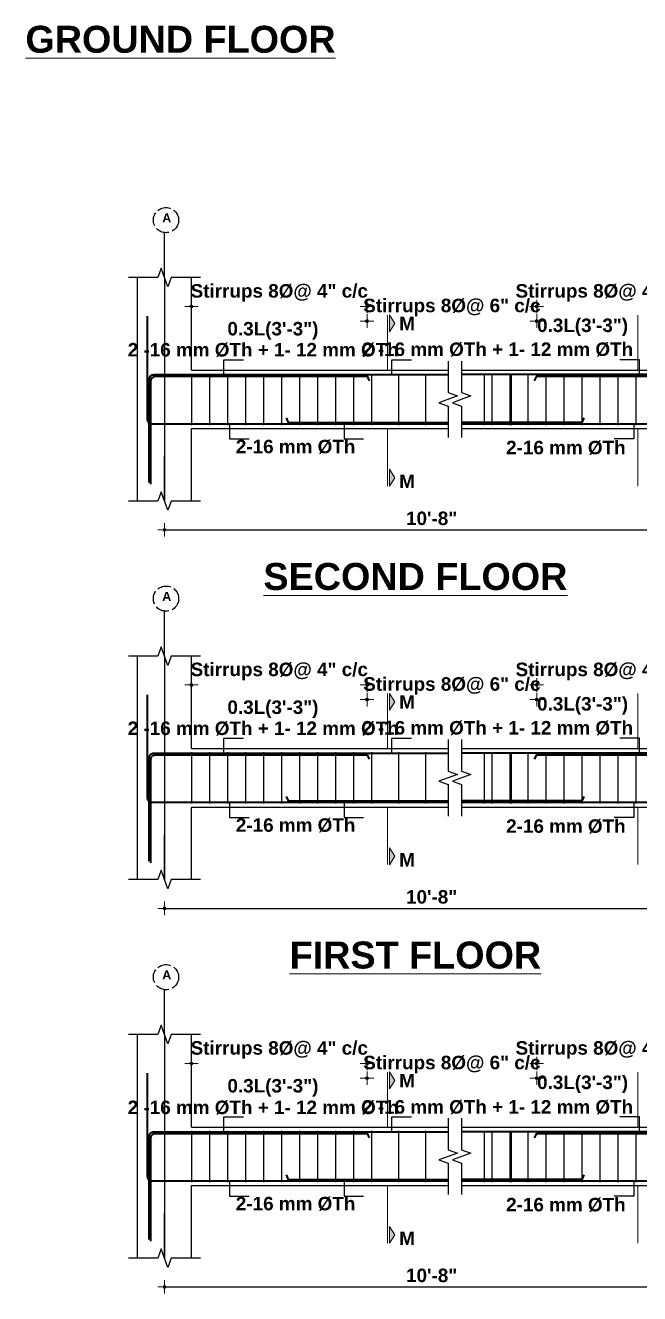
# Model space of a CAD drawing. Header units: inches. Extents: x 85856 to 287200, y -126184 to 75211.
# Drawn here: x 181941 to 182213, y -24131 to -23567 of the extents above; entities that cross this region are included whole.
import ezdxf
from ezdxf.enums import TextEntityAlignment as Align

# ---------------------------------------------------------------- set-up
doc = ezdxf.new("R2010")
doc.units = ezdxf.units.IN
doc.header["$LTSCALE"] = 0.5
doc.header["$MEASUREMENT"] = 0
doc.header["$PDMODE"] = 66
doc.linetypes.add('ACAD_ISO02W100', pattern=[15, 12, -3])
for name, color, linetype, lineweight in [('BAR', 5, 'Continuous', 40), ('dimension', 100, 'Continuous', 13), ('HATCH1', 4, 'ACAD_ISO02W100', 13), ('TEXT', 220, 'Continuous', 9)]:
    doc.layers.add(name, color=color, linetype=linetype, lineweight=lineweight)
doc.layers.add('STIRRUP', color=10, linetype='Continuous')
doc.styles.add('1.8 str', font='times.ttf', dxfattribs={"width": 0.8, "height": 6})
doc.styles.add('STYLE1', font='arialbd.ttf')
doc.dimstyles.new('1.4', dxfattribs={"dimscale": 0, "dimtxt": 6, "dimasz": 0.5, "dimexe": 2, "dimexo": 9, "dimgap": 2, "dimtad": 1, "dimdec": 0, "dimlfac": 0.5, "dimzin": 3, "dimdsep": 46, "dimlunit": 4, "dimtxsty": '1.8 str', "dimblk": 'DIM', "dimcen": 3, "dimdle": 3, "dimse1": 1, "dimse2": 1, "dimclrd": 256, "dimclre": 256, "dimclrt": 7, "dimadec": 1, "dimazin": 2, "dimtfac": 1, "dimtdec": 0, "dimtix": 1, "dimtofl": 0, "dimtmove": 2, "dimatfit": 3, "dimldrblk": 'arrow', "dimfxl": 2, "dimfrac": 2, "dimtolj": 2, "dimtzin": 0, "dimarcsym": 0})

# ---------------------------------------------------------------- blocks, each defined once
blk = doc.blocks.new('DIM')
at = {"layer": 'dimension'}
h = blk.add_hatch(color=256, dxfattribs=at)
h.paths.add_polyline_path([(0, 1.3), (0, 0), (1.3, 0, 0.414214)])
h.paths.add_polyline_path([(1.3, 0), (0, 0), (0, -1.3, 0.414214)])
h.paths.add_polyline_path([(0, 0), (-1.3, 0, 0.414214), (0, -1.3)])
h.paths.add_polyline_path([(0, 1.3, 0.414214), (-1.3, 0), (0, 0)])
for p, q in [((-6, 0), (6, 0)), ((0, 6), (0, -6))]:
    blk.add_line(p, q, dxfattribs=at)
blk.add_circle((0, 0), 1.28, dxfattribs=at)
blk = doc.blocks.new('*D1018')
at = {"layer": 'Defpoints', "color": 0, "ltscale": 10, "transparency": 16777216}
for p in [(182092.34, -24028.37), (182014.34, -24040.35), (182092.34, -24044.91)]:
    blk.add_point(p, dxfattribs=at)
at = {"layer": 'dimension', "lineweight": -2, "ltscale": 10, "transparency": 16777216}
for p, q in [((182013.84, -24028.37), (182013.34, -24028.37)), ((182092.84, -24028.37), (182093.34, -24028.37))]:
    blk.add_line(p, q, dxfattribs=at)
at = {"layer": 'dimension', "lineweight": -2, "ltscale": 10, "transparency": 16777216, "xscale": 0.5, "yscale": 0.5, "zscale": 0.5}
blk.add_blockref('DIM', (182014.34, -24028.37), dxfattribs=at)
at = {"layer": 'dimension', "lineweight": -2, "ltscale": 10, "transparency": 16777216, "xscale": 0.5, "yscale": 0.5, "zscale": 0.5, "rotation": 180}
blk.add_blockref('DIM', (182092.34, -24028.37), dxfattribs=at)
at = {"layer": 'dimension', "color": 7, "ltscale": 10, "transparency": 16777216, "insert": (182053.34, -24022.34), "char_height": 6, "attachment_point": 5, "style": 'STYLE1'}
blk.add_mtext('\\A2;Stirrups 8%%C@ 4" c/c', dxfattribs=at)
blk = doc.blocks.new('arrow')
at = {"layer": 'dimension'}
blk.add_lwpolyline([(1.2, 0, 0, 2.1, 0), (-2.3, 0, 0, 0, 0), (1.2, 0, 0, 0, 0)], format="xyseb", dxfattribs=at)
blk = doc.blocks.new('*D1019')
at = {"layer": 'Defpoints', "color": 0, "ltscale": 10, "transparency": 16777216}
for p in [(182167.69, -24034.86), (182092.34, -24051.4), (182167.69, -24065.91)]:
    blk.add_point(p, dxfattribs=at)
at = {"layer": 'dimension', "lineweight": -2, "ltscale": 10, "transparency": 16777216}
for p, q in [((182091.84, -24034.86), (182091.34, -24034.86)), ((182168.19, -24034.86), (182168.69, -24034.86))]:
    blk.add_line(p, q, dxfattribs=at)
at = {"layer": 'dimension', "lineweight": -2, "ltscale": 10, "transparency": 16777216, "xscale": 0.5, "yscale": 0.5, "zscale": 0.5}
blk.add_blockref('DIM', (182092.34, -24034.86), dxfattribs=at)
at = {"layer": 'dimension', "lineweight": -2, "ltscale": 10, "transparency": 16777216, "xscale": 0.5, "yscale": 0.5, "zscale": 0.5, "rotation": 180}
blk.add_blockref('DIM', (182167.69, -24034.86), dxfattribs=at)
at = {"layer": 'dimension', "color": 7, "ltscale": 10, "transparency": 16777216, "insert": (182130.02, -24028.83), "char_height": 6, "attachment_point": 5, "style": 'STYLE1'}
blk.add_mtext('\\A2;Stirrups 8%%C@ 6" c/c', dxfattribs=at)
blk = doc.blocks.new('*D1020')
at = {"layer": 'Defpoints', "color": 0, "ltscale": 10, "transparency": 16777216}
for p in [(182227.69, -24028.37), (182227.69, -24041.91), (182167.69, -24059.42)]:
    blk.add_point(p, dxfattribs=at)
at = {"layer": 'dimension', "lineweight": -2, "ltscale": 10, "transparency": 16777216}
for p, q in [((182167.19, -24028.37), (182166.69, -24028.37)), ((182228.19, -24028.37), (182228.69, -24028.37))]:
    blk.add_line(p, q, dxfattribs=at)
at = {"layer": 'dimension', "lineweight": -2, "ltscale": 10, "transparency": 16777216, "xscale": 0.5, "yscale": 0.5, "zscale": 0.5}
blk.add_blockref('DIM', (182167.69, -24028.37), dxfattribs=at)
at = {"layer": 'dimension', "lineweight": -2, "ltscale": 10, "transparency": 16777216, "xscale": 0.5, "yscale": 0.5, "zscale": 0.5, "rotation": 180}
blk.add_blockref('DIM', (182227.69, -24028.37), dxfattribs=at)
at = {"layer": 'dimension', "color": 7, "ltscale": 10, "transparency": 16777216, "insert": (182197.69, -24022.34), "char_height": 6, "attachment_point": 5, "style": 'STYLE1'}
blk.add_mtext('\\A2;Stirrups 8%%C@ 4" c/c', dxfattribs=at)
blk = doc.blocks.new('*D1024')
at = {"layer": 'Defpoints', "color": 0, "ltscale": 10, "transparency": 16777216}
for p in [(182002.34, -24114.87), (182239.69, -24114.87), (182239.69, -24127.68)]:
    blk.add_point(p, dxfattribs=at)
at = {"layer": 'dimension', "lineweight": -2, "ltscale": 10, "transparency": 16777216}
blk.add_line((182002.84, -24127.68), (182239.19, -24127.68), dxfattribs=at)
at = {"layer": 'dimension', "lineweight": -2, "ltscale": 10, "transparency": 16777216, "xscale": 0.5, "yscale": 0.5, "zscale": 0.5, "rotation": 180}
blk.add_blockref('DIM', (182002.34, -24127.68), dxfattribs=at)
at = {"layer": 'dimension', "lineweight": -2, "ltscale": 10, "transparency": 16777216, "xscale": 0.5, "yscale": 0.5, "zscale": 0.5}
blk.add_blockref('DIM', (182239.69, -24127.68), dxfattribs=at)
at = {"layer": 'dimension', "color": 7, "ltscale": 10, "transparency": 16777216, "insert": (182121.02, -24122.61), "char_height": 6, "attachment_point": 5, "style": 'STYLE1'}
blk.add_mtext('\\A2;10\'-8"', dxfattribs=at)
blk = doc.blocks.new('*D1026')
at = {"layer": 'Defpoints', "color": 0, "ltscale": 10, "transparency": 16777216}
for p in [(182092.34, -23860.08), (182014.34, -23872.05), (182092.34, -23876.62)]:
    blk.add_point(p, dxfattribs=at)
at = {"layer": 'dimension', "lineweight": -2, "ltscale": 10, "transparency": 16777216}
for p, q in [((182013.84, -23860.08), (182013.34, -23860.08)), ((182092.84, -23860.08), (182093.34, -23860.08))]:
    blk.add_line(p, q, dxfattribs=at)
at = {"layer": 'dimension', "lineweight": -2, "ltscale": 10, "transparency": 16777216, "xscale": 0.5, "yscale": 0.5, "zscale": 0.5}
blk.add_blockref('DIM', (182014.34, -23860.08), dxfattribs=at)
at = {"layer": 'dimension', "lineweight": -2, "ltscale": 10, "transparency": 16777216, "xscale": 0.5, "yscale": 0.5, "zscale": 0.5, "rotation": 180}
blk.add_blockref('DIM', (182092.34, -23860.08), dxfattribs=at)
at = {"layer": 'dimension', "color": 7, "ltscale": 10, "transparency": 16777216, "insert": (182053.34, -23854.05), "char_height": 6, "attachment_point": 5, "style": 'STYLE1'}
blk.add_mtext('\\A2;Stirrups 8%%C@ 4" c/c', dxfattribs=at)
blk = doc.blocks.new('*D1027')
at = {"layer": 'Defpoints', "color": 0, "ltscale": 10, "transparency": 16777216}
for p in [(182167.69, -23866.57), (182092.34, -23883.11), (182167.69, -23897.62)]:
    blk.add_point(p, dxfattribs=at)
at = {"layer": 'dimension', "lineweight": -2, "ltscale": 10, "transparency": 16777216}
for p, q in [((182091.84, -23866.57), (182091.34, -23866.57)), ((182168.19, -23866.57), (182168.69, -23866.57))]:
    blk.add_line(p, q, dxfattribs=at)
at = {"layer": 'dimension', "lineweight": -2, "ltscale": 10, "transparency": 16777216, "xscale": 0.5, "yscale": 0.5, "zscale": 0.5}
blk.add_blockref('DIM', (182092.34, -23866.57), dxfattribs=at)
at = {"layer": 'dimension', "lineweight": -2, "ltscale": 10, "transparency": 16777216, "xscale": 0.5, "yscale": 0.5, "zscale": 0.5, "rotation": 180}
blk.add_blockref('DIM', (182167.69, -23866.57), dxfattribs=at)
at = {"layer": 'dimension', "color": 7, "ltscale": 10, "transparency": 16777216, "insert": (182130.02, -23860.54), "char_height": 6, "attachment_point": 5, "style": 'STYLE1'}
blk.add_mtext('\\A2;Stirrups 8%%C@ 6" c/c', dxfattribs=at)
blk = doc.blocks.new('*D1028')
at = {"layer": 'Defpoints', "color": 0, "ltscale": 10, "transparency": 16777216}
for p in [(182227.69, -23860.08), (182227.69, -23873.62), (182167.69, -23891.13)]:
    blk.add_point(p, dxfattribs=at)
at = {"layer": 'dimension', "lineweight": -2, "ltscale": 10, "transparency": 16777216}
for p, q in [((182167.19, -23860.08), (182166.69, -23860.08)), ((182228.19, -23860.08), (182228.69, -23860.08))]:
    blk.add_line(p, q, dxfattribs=at)
at = {"layer": 'dimension', "lineweight": -2, "ltscale": 10, "transparency": 16777216, "xscale": 0.5, "yscale": 0.5, "zscale": 0.5}
blk.add_blockref('DIM', (182167.69, -23860.08), dxfattribs=at)
at = {"layer": 'dimension', "lineweight": -2, "ltscale": 10, "transparency": 16777216, "xscale": 0.5, "yscale": 0.5, "zscale": 0.5, "rotation": 180}
blk.add_blockref('DIM', (182227.69, -23860.08), dxfattribs=at)
at = {"layer": 'dimension', "color": 7, "ltscale": 10, "transparency": 16777216, "insert": (182197.69, -23854.05), "char_height": 6, "attachment_point": 5, "style": 'STYLE1'}
blk.add_mtext('\\A2;Stirrups 8%%C@ 4" c/c', dxfattribs=at)
blk = doc.blocks.new('*D1032')
at = {"layer": 'Defpoints', "color": 0, "ltscale": 10, "transparency": 16777216}
for p in [(182092.34, -23691.78), (182014.34, -23703.76), (182092.34, -23708.33)]:
    blk.add_point(p, dxfattribs=at)
at = {"layer": 'dimension', "lineweight": -2, "ltscale": 10, "transparency": 16777216}
for p, q in [((182013.84, -23691.78), (182013.34, -23691.78)), ((182092.84, -23691.78), (182093.34, -23691.78))]:
    blk.add_line(p, q, dxfattribs=at)
at = {"layer": 'dimension', "lineweight": -2, "ltscale": 10, "transparency": 16777216, "xscale": 0.5, "yscale": 0.5, "zscale": 0.5}
blk.add_blockref('DIM', (182014.34, -23691.78), dxfattribs=at)
at = {"layer": 'dimension', "lineweight": -2, "ltscale": 10, "transparency": 16777216, "xscale": 0.5, "yscale": 0.5, "zscale": 0.5, "rotation": 180}
blk.add_blockref('DIM', (182092.34, -23691.78), dxfattribs=at)
at = {"layer": 'dimension', "color": 7, "ltscale": 10, "transparency": 16777216, "insert": (182053.34, -23685.76), "char_height": 6, "attachment_point": 5, "style": 'STYLE1'}
blk.add_mtext('\\A2;Stirrups 8%%C@ 4" c/c', dxfattribs=at)
blk = doc.blocks.new('*D1033')
at = {"layer": 'Defpoints', "color": 0, "ltscale": 10, "transparency": 16777216}
for p in [(182167.69, -23698.27), (182092.34, -23714.82), (182167.69, -23729.33)]:
    blk.add_point(p, dxfattribs=at)
at = {"layer": 'dimension', "lineweight": -2, "ltscale": 10, "transparency": 16777216}
for p, q in [((182091.84, -23698.27), (182091.34, -23698.27)), ((182168.19, -23698.27), (182168.69, -23698.27))]:
    blk.add_line(p, q, dxfattribs=at)
at = {"layer": 'dimension', "lineweight": -2, "ltscale": 10, "transparency": 16777216, "xscale": 0.5, "yscale": 0.5, "zscale": 0.5}
blk.add_blockref('DIM', (182092.34, -23698.27), dxfattribs=at)
at = {"layer": 'dimension', "lineweight": -2, "ltscale": 10, "transparency": 16777216, "xscale": 0.5, "yscale": 0.5, "zscale": 0.5, "rotation": 180}
blk.add_blockref('DIM', (182167.69, -23698.27), dxfattribs=at)
at = {"layer": 'dimension', "color": 7, "ltscale": 10, "transparency": 16777216, "insert": (182130.02, -23692.25), "char_height": 6, "attachment_point": 5, "style": 'STYLE1'}
blk.add_mtext('\\A2;Stirrups 8%%C@ 6" c/c', dxfattribs=at)
blk = doc.blocks.new('*D1034')
at = {"layer": 'Defpoints', "color": 0, "ltscale": 10, "transparency": 16777216}
for p in [(182227.69, -23691.78), (182227.69, -23705.33), (182167.69, -23722.84)]:
    blk.add_point(p, dxfattribs=at)
at = {"layer": 'dimension', "lineweight": -2, "ltscale": 10, "transparency": 16777216}
for p, q in [((182167.19, -23691.78), (182166.69, -23691.78)), ((182228.19, -23691.78), (182228.69, -23691.78))]:
    blk.add_line(p, q, dxfattribs=at)
at = {"layer": 'dimension', "lineweight": -2, "ltscale": 10, "transparency": 16777216, "xscale": 0.5, "yscale": 0.5, "zscale": 0.5}
blk.add_blockref('DIM', (182167.69, -23691.78), dxfattribs=at)
at = {"layer": 'dimension', "lineweight": -2, "ltscale": 10, "transparency": 16777216, "xscale": 0.5, "yscale": 0.5, "zscale": 0.5, "rotation": 180}
blk.add_blockref('DIM', (182227.69, -23691.78), dxfattribs=at)
at = {"layer": 'dimension', "color": 7, "ltscale": 10, "transparency": 16777216, "insert": (182197.69, -23685.76), "char_height": 6, "attachment_point": 5, "style": 'STYLE1'}
blk.add_mtext('\\A2;Stirrups 8%%C@ 4" c/c', dxfattribs=at)
blk = doc.blocks.new('*D1038')
at = {"layer": 'Defpoints', "color": 0, "ltscale": 10, "transparency": 16777216}
for p in [(182002.34, -23946.57), (182239.69, -23946.57), (182239.69, -23959.38)]:
    blk.add_point(p, dxfattribs=at)
at = {"layer": 'dimension', "lineweight": -2, "ltscale": 10, "transparency": 16777216}
blk.add_line((182002.84, -23959.38), (182239.19, -23959.38), dxfattribs=at)
at = {"layer": 'dimension', "lineweight": -2, "ltscale": 10, "transparency": 16777216, "xscale": 0.5, "yscale": 0.5, "zscale": 0.5, "rotation": 180}
blk.add_blockref('DIM', (182002.34, -23959.38), dxfattribs=at)
at = {"layer": 'dimension', "lineweight": -2, "ltscale": 10, "transparency": 16777216, "xscale": 0.5, "yscale": 0.5, "zscale": 0.5}
blk.add_blockref('DIM', (182239.69, -23959.38), dxfattribs=at)
at = {"layer": 'dimension', "color": 7, "ltscale": 10, "transparency": 16777216, "insert": (182121.02, -23954.32), "char_height": 6, "attachment_point": 5, "style": 'STYLE1'}
blk.add_mtext('\\A2;10\'-8"', dxfattribs=at)
blk = doc.blocks.new('*D1040')
at = {"layer": 'Defpoints', "color": 0, "ltscale": 10, "transparency": 16777216}
for p in [(182002.34, -23778.28), (182239.69, -23778.28), (182239.69, -23791.09)]:
    blk.add_point(p, dxfattribs=at)
at = {"layer": 'dimension', "lineweight": -2, "ltscale": 10, "transparency": 16777216}
blk.add_line((182002.84, -23791.09), (182239.19, -23791.09), dxfattribs=at)
at = {"layer": 'dimension', "lineweight": -2, "ltscale": 10, "transparency": 16777216, "xscale": 0.5, "yscale": 0.5, "zscale": 0.5, "rotation": 180}
blk.add_blockref('DIM', (182002.34, -23791.09), dxfattribs=at)
at = {"layer": 'dimension', "lineweight": -2, "ltscale": 10, "transparency": 16777216, "xscale": 0.5, "yscale": 0.5, "zscale": 0.5}
blk.add_blockref('DIM', (182239.69, -23791.09), dxfattribs=at)
at = {"layer": 'dimension', "color": 7, "ltscale": 10, "transparency": 16777216, "insert": (182121.02, -23786.03), "char_height": 6, "attachment_point": 5, "style": 'STYLE1'}
blk.add_mtext('\\A2;10\'-8"', dxfattribs=at)

msp = doc.modelspace()

# ---------------------------------------------------------------- hatches: boundary and pattern name
at = {"layer": 'TEXT', "ltscale": 10}
for points in [[(182102.33, -23695.54), (182102.33, -23703.04), (182104.64, -23699.29)], [(182102.33, -23771.68), (182102.33, -23764.18), (182104.64, -23767.93)], [(182102.33, -23863.83), (182102.33, -23871.34), (182104.64, -23867.58)], [(182102.33, -23939.97), (182102.33, -23932.47), (182104.64, -23936.22)], [(182102.33, -24032.13), (182102.33, -24039.63), (182104.64, -24035.88)], [(182102.33, -24108.27), (182102.33, -24100.76), (182104.64, -24104.52)]]:
    msp.add_hatch(color=256, dxfattribs=at).paths.add_polyline_path(points)

# ---------------------------------------------------------------- linework, layer by layer
for p, q in [((182002.34, -23678.92), (182002.34, -23658.97)), ((182002.34, -23678.92), (182002.34, -23778.28)), ((182002.34, -23778.28), (182002.34, -23758.33)), ((182002.34, -23847.22), (182002.34, -23827.26)), ((182002.34, -23847.22), (182002.34, -23946.57)), ((182002.34, -23946.57), (182002.34, -23926.62)), ((182002.34, -24015.51), (182002.34, -23995.56)), ((182002.34, -24015.51), (182002.34, -24114.87)), ((182002.34, -24114.87), (182002.34, -24094.91))]:
    msp.add_line(p, q)
at = {"ltscale": 10}
for p, q in [((181990.34, -23746.09), (181990.34, -23678.92)), ((182014.34, -23720.09), (182014.34, -23678.92)), ((182014.34, -23720.09), (182128.34, -23720.09)), ((182134.34, -23720.09), (182227.69, -23720.09)), ((181990.34, -23778.28), (181990.34, -23746.09)), ((182014.34, -23778.28), (182014.34, -23746.09)), ((182014.34, -23746.09), (182128.34, -23746.09)), ((182134.34, -23746.09), (182227.69, -23746.09)), ((181990.34, -23914.38), (181990.34, -23847.22)), ((182014.34, -23888.38), (182014.34, -23847.22)), ((182014.34, -23888.38), (182128.34, -23888.38)), ((182134.34, -23888.38), (182227.69, -23888.38)), ((181990.34, -23946.57), (181990.34, -23914.38)), ((182014.34, -23946.57), (182014.34, -23914.38)), ((182014.34, -23914.38), (182128.34, -23914.38)), ((182134.34, -23914.38), (182227.69, -23914.38)), ((181990.34, -24082.67), (181990.34, -24015.51)), ((182014.34, -24056.67), (182014.34, -24015.51)), ((182014.34, -24056.67), (182128.34, -24056.67)), ((182134.34, -24056.67), (182227.69, -24056.67)), ((181990.34, -24114.87), (181990.34, -24082.67)), ((182014.34, -24114.87), (182014.34, -24082.67)), ((182014.34, -24082.67), (182128.34, -24082.67)), ((182134.34, -24082.67), (182227.69, -24082.67))]:
    msp.add_line(p, q, dxfattribs=at)
at = {"linetype": 'Continuous', "ltscale": 10}
for points in [[(182018.34, -23678.92), (182005.34, -23678.92), (182003.84, -23683.04), (182000.84, -23674.8), (181999.34, -23678.92), (181986.34, -23678.92)], [(182128.34, -23716.09), (182128.34, -23730.09), (182132.46, -23731.59), (182124.22, -23734.59), (182128.34, -23736.09), (182128.34, -23750.09)], [(182128.34, -23716.09), (182128.34, -23730.09), (182132.46, -23731.59), (182124.22, -23734.59), (182128.34, -23736.09), (182128.34, -23750.09)], [(182134.34, -23716.09), (182134.34, -23730.09), (182138.46, -23731.59), (182130.22, -23734.59), (182134.34, -23736.09), (182134.34, -23750.09)], [(182134.34, -23716.09), (182134.34, -23730.09), (182138.46, -23731.59), (182130.22, -23734.59), (182134.34, -23736.09), (182134.34, -23750.09)], [(182018.34, -23778.28), (182005.34, -23778.28), (182003.84, -23782.4), (182000.84, -23774.16), (181999.34, -23778.28), (181986.34, -23778.28)], [(182018.34, -23847.22), (182005.34, -23847.22), (182003.84, -23851.34), (182000.84, -23843.09), (181999.34, -23847.22), (181986.34, -23847.22)], [(182128.34, -23884.38), (182128.34, -23898.38), (182132.46, -23899.88), (182124.22, -23902.88), (182128.34, -23904.38), (182128.34, -23918.38)], [(182128.34, -23884.38), (182128.34, -23898.38), (182132.46, -23899.88), (182124.22, -23902.88), (182128.34, -23904.38), (182128.34, -23918.38)], [(182134.34, -23884.38), (182134.34, -23898.38), (182138.46, -23899.88), (182130.22, -23902.88), (182134.34, -23904.38), (182134.34, -23918.38)], [(182134.34, -23884.38), (182134.34, -23898.38), (182138.46, -23899.88), (182130.22, -23902.88), (182134.34, -23904.38), (182134.34, -23918.38)], [(182018.34, -23946.57), (182005.34, -23946.57), (182003.84, -23950.69), (182000.84, -23942.45), (181999.34, -23946.57), (181986.34, -23946.57)], [(182018.34, -24015.51), (182005.34, -24015.51), (182003.84, -24019.63), (182000.84, -24011.39), (181999.34, -24015.51), (181986.34, -24015.51)], [(182128.34, -24052.67), (182128.34, -24066.67), (182132.46, -24068.17), (182124.22, -24071.17), (182128.34, -24072.67), (182128.34, -24086.67)], [(182128.34, -24052.67), (182128.34, -24066.67), (182132.46, -24068.17), (182124.22, -24071.17), (182128.34, -24072.67), (182128.34, -24086.67)], [(182134.34, -24052.67), (182134.34, -24066.67), (182138.46, -24068.17), (182130.22, -24071.17), (182134.34, -24072.67), (182134.34, -24086.67)], [(182134.34, -24052.67), (182134.34, -24066.67), (182138.46, -24068.17), (182130.22, -24071.17), (182134.34, -24072.67), (182134.34, -24086.67)], [(182018.34, -24114.87), (182005.34, -24114.87), (182003.84, -24118.99), (182000.84, -24110.74), (181999.34, -24114.87), (181986.34, -24114.87)]]:
    msp.add_lwpolyline(points, dxfattribs=at)
at = {"layer": 'BAR', "ltscale": 10}
for p, q in [((182239.69, -23722.09), (182134.34, -23722.09)), ((182239.69, -23744.09), (182134.34, -23744.09)), ((182239.69, -23890.38), (182134.34, -23890.38)), ((182239.69, -23912.38), (182134.34, -23912.38)), ((182239.69, -24058.67), (182134.34, -24058.67)), ((182239.69, -24080.67), (182134.34, -24080.67))]:
    msp.add_line(p, q, dxfattribs=at)
for points in [[(182014.34, -23744.09), (181996.86, -23744.09, -0.414214), (181994.84, -23742.07), (181994.84, -23696.09)], [(181995.59, -23770.09), (181995.59, -23724.1, -0.414214), (181997.61, -23722.09), (182014.34, -23722.09)], [(181996.34, -23770.84), (181996.34, -23724.85, -0.414214), (181998.36, -23722.84), (182014.34, -23722.84)], [(182014.34, -23912.38), (181996.86, -23912.38, -0.414214), (181994.84, -23910.37), (181994.84, -23864.38)], [(181995.59, -23938.38), (181995.59, -23892.4, -0.414214), (181997.61, -23890.38), (182014.34, -23890.38)], [(181996.34, -23939.13), (181996.34, -23893.15, -0.414214), (181998.36, -23891.13), (182014.34, -23891.13)], [(182014.34, -24080.67), (181996.86, -24080.67, -0.414214), (181994.84, -24078.66), (181994.84, -24032.67)], [(181995.59, -24106.67), (181995.59, -24060.69, -0.414214), (181997.61, -24058.67), (182014.34, -24058.67)], [(181996.34, -24107.42), (181996.34, -24061.44, -0.414214), (181998.36, -24059.42), (182014.34, -24059.42)]]:
    msp.add_lwpolyline(points, format="xyb", dxfattribs=at)
for points in [[(182002.34, -23722.09), (182128.34, -23722.09)], [(182002.34, -23722.84), (182092.34, -23722.84), (182093.29, -23724.84)], [(182166.65, -23724.84), (182167.69, -23722.84), (182239.69, -23722.84)], [(182128.34, -23744.09), (182002.34, -23744.09)], [(182056.38, -23741.34), (182057.34, -23743.34), (182128.34, -23743.34)], [(182188.65, -23741.34), (182187.69, -23743.34), (182134.34, -23743.34)], [(182002.34, -23890.38), (182128.34, -23890.38)], [(182002.34, -23891.13), (182092.34, -23891.13), (182093.29, -23893.13)], [(182166.65, -23893.13), (182167.69, -23891.13), (182239.69, -23891.13)], [(182128.34, -23912.38), (182002.34, -23912.38)], [(182056.38, -23909.63), (182057.34, -23911.63), (182128.34, -23911.63)], [(182188.65, -23909.63), (182187.69, -23911.63), (182134.34, -23911.63)], [(182002.34, -24058.67), (182128.34, -24058.67)], [(182002.34, -24059.42), (182092.34, -24059.42), (182093.29, -24061.42)], [(182166.65, -24061.42), (182167.69, -24059.42), (182239.69, -24059.42)], [(182128.34, -24080.67), (182002.34, -24080.67)], [(182056.38, -24077.92), (182057.34, -24079.92), (182128.34, -24079.92)], [(182188.65, -24077.92), (182187.69, -24079.92), (182134.34, -24079.92)]]:
    msp.add_lwpolyline(points, dxfattribs=at)
at = {"layer": 'dimension', "ltscale": 10}
for p, q in [((182101.47, -23720.09), (182101.47, -23695.59)), ((182212.63, -23720.09), (182212.63, -23695.59)), ((182101.47, -23771.63), (182101.47, -23746.09)), ((182212.63, -23771.63), (182212.63, -23746.09)), ((182101.47, -23888.38), (182101.47, -23863.88)), ((182212.63, -23888.38), (182212.63, -23863.88)), ((182101.47, -23939.92), (182101.47, -23914.38)), ((182212.63, -23939.92), (182212.63, -23914.38)), ((182101.47, -24056.67), (182101.47, -24032.18)), ((182212.63, -24056.67), (182212.63, -24032.18)), ((182101.47, -24108.22), (182101.47, -24082.67)), ((182212.63, -24108.22), (182212.63, -24082.67))]:
    msp.add_line(p, q, dxfattribs=at)
for points in [[(182102.33, -23703.04), (182102.33, -23695.54), (182104.64, -23699.29), (182102.33, -23703.04)], [(182102.33, -23871.34), (182102.33, -23863.83), (182104.64, -23867.58), (182102.33, -23871.34)], [(182102.33, -24039.63), (182102.33, -24032.13), (182104.64, -24035.88), (182102.33, -24039.63)]]:
    msp.add_lwpolyline(points, dxfattribs=at)
at = {"layer": 'HATCH1', "lineweight": 25}
for centre in [(182003.02, -23653.4), (182003.02, -23821.69), (182003.02, -23989.98)]:
    msp.add_circle(centre, 5.6, dxfattribs=at)
at = {"layer": 'STIRRUP'}
for p, q in [((182014.34, -23721.69), (182014.34, -23744.49)), ((182022.34, -23721.69), (182022.34, -23744.49)), ((182030.34, -23721.69), (182030.34, -23744.49)), ((182038.34, -23721.69), (182038.34, -23744.49)), ((182046.34, -23721.69), (182046.34, -23744.49)), ((182054.34, -23721.69), (182054.34, -23744.49)), ((182062.34, -23721.69), (182062.34, -23744.49)), ((182070.34, -23721.69), (182070.34, -23744.49)), ((182078.34, -23721.69), (182078.34, -23744.49)), ((182086.34, -23721.69), (182086.34, -23744.49)), ((182094.34, -23721.69), (182094.34, -23744.49)), ((182106.34, -23721.69), (182106.34, -23744.49)), ((182118.34, -23721.69), (182118.34, -23744.49)), ((182144.34, -23721.69), (182144.34, -23744.49)), ((182147.69, -23721.69), (182147.69, -23744.49)), ((182155.69, -23721.69), (182155.69, -23744.49)), ((182156.34, -23721.69), (182156.34, -23744.49)), ((182163.69, -23721.69), (182163.69, -23744.49)), ((182171.69, -23721.69), (182171.69, -23744.49)), ((182179.69, -23721.69), (182179.69, -23744.49)), ((182187.69, -23721.69), (182187.69, -23744.49)), ((182195.69, -23721.69), (182195.69, -23744.49)), ((182203.69, -23721.69), (182203.69, -23744.49)), ((182211.69, -23721.69), (182211.69, -23744.49)), ((182014.34, -23889.98), (182014.34, -23912.78)), ((182022.34, -23889.98), (182022.34, -23912.78)), ((182030.34, -23889.98), (182030.34, -23912.78)), ((182038.34, -23889.98), (182038.34, -23912.78)), ((182046.34, -23889.98), (182046.34, -23912.78)), ((182054.34, -23889.98), (182054.34, -23912.78)), ((182062.34, -23889.98), (182062.34, -23912.78)), ((182070.34, -23889.98), (182070.34, -23912.78)), ((182078.34, -23889.98), (182078.34, -23912.78)), ((182086.34, -23889.98), (182086.34, -23912.78)), ((182094.34, -23889.98), (182094.34, -23912.78)), ((182106.34, -23889.98), (182106.34, -23912.78)), ((182118.34, -23889.98), (182118.34, -23912.78)), ((182144.34, -23889.98), (182144.34, -23912.78)), ((182147.69, -23889.98), (182147.69, -23912.78)), ((182155.69, -23889.98), (182155.69, -23912.78)), ((182156.34, -23889.98), (182156.34, -23912.78)), ((182163.69, -23889.98), (182163.69, -23912.78)), ((182171.69, -23889.98), (182171.69, -23912.78)), ((182179.69, -23889.98), (182179.69, -23912.78)), ((182187.69, -23889.98), (182187.69, -23912.78)), ((182195.69, -23889.98), (182195.69, -23912.78)), ((182203.69, -23889.98), (182203.69, -23912.78)), ((182211.69, -23889.98), (182211.69, -23912.78)), ((182014.34, -24058.27), (182014.34, -24081.07)), ((182022.34, -24058.27), (182022.34, -24081.07)), ((182030.34, -24058.27), (182030.34, -24081.07)), ((182038.34, -24058.27), (182038.34, -24081.07)), ((182046.34, -24058.27), (182046.34, -24081.07)), ((182054.34, -24058.27), (182054.34, -24081.07)), ((182062.34, -24058.27), (182062.34, -24081.07)), ((182070.34, -24058.27), (182070.34, -24081.07)), ((182078.34, -24058.27), (182078.34, -24081.07)), ((182086.34, -24058.27), (182086.34, -24081.07)), ((182094.34, -24058.27), (182094.34, -24081.07)), ((182106.34, -24058.27), (182106.34, -24081.07)), ((182118.34, -24058.27), (182118.34, -24081.07)), ((182144.34, -24058.27), (182144.34, -24081.07)), ((182147.69, -24058.27), (182147.69, -24081.07)), ((182155.69, -24058.27), (182155.69, -24081.07)), ((182156.34, -24058.27), (182156.34, -24081.07)), ((182163.69, -24058.27), (182163.69, -24081.07)), ((182171.69, -24058.27), (182171.69, -24081.07)), ((182179.69, -24058.27), (182179.69, -24081.07)), ((182187.69, -24058.27), (182187.69, -24081.07)), ((182195.69, -24058.27), (182195.69, -24081.07)), ((182203.69, -24058.27), (182203.69, -24081.07)), ((182211.69, -24058.27), (182211.69, -24081.07))]:
    msp.add_line(p, q, dxfattribs=at)
at = {"layer": 'TEXT', "ltscale": 10}
for points in [[(182102.33, -23764.18), (182102.33, -23771.68), (182104.64, -23767.93), (182102.33, -23764.18)], [(182102.33, -23932.47), (182102.33, -23939.97), (182104.64, -23936.22), (182102.33, -23932.47)], [(182102.33, -24100.76), (182102.33, -24108.27), (182104.64, -24104.52), (182102.33, -24100.76)]]:
    msp.add_lwpolyline(points, dxfattribs=at)

# ---------------------------------------------------------------- texts
at = {"layer": 'HATCH1', "lineweight": 25, "style": 'STYLE1'}
for p in [(182001.33, -23654.39), (182001.33, -23822.68), (182001.33, -23990.97)]:
    msp.add_text('A', height=4, dxfattribs=at).set_placement(p)
at = {"layer": 'TEXT', "style": 'STYLE1'}
for s, p in [('%%UGROUND FLOOR', (182009.46, -23572.99)), ('%%USECOND FLOOR', (182113.81, -23811.83)), ('%%UFIRST FLOOR', (182113.8, -23980.13))]:
    msp.add_text(s, height=12, dxfattribs=at).set_placement(p, align=Align.MIDDLE_CENTER)
for p in [(182030.3, -23704.67), (182167.86, -23703.15), (182030.3, -23872.96), (182167.86, -23871.44), (182030.3, -24041.25), (182167.86, -24039.73)]:
    msp.add_text('0.3L(3\'-3")', height=6, dxfattribs=at).set_placement(p)
at = {"layer": 'TEXT', "ltscale": 10, "style": 'STYLE1'}
for s, p in [('M', (182106.62, -23702.38)), ('2 -16 mm %%CTh + 1- 12 mm %%CTh', (181986.01, -23714.02)), ('2 -16 mm %%CTh + 1- 12 mm %%CTh', (182090.13, -23713.8)), ('2-16 mm %%CTh ', (182034.04, -23757.06)), ('2-16 mm %%CTh ', (182154.11, -23757.51)), ('M', (182106.62, -23772.51)), ('M', (182106.62, -23870.67)), ('2 -16 mm %%CTh + 1- 12 mm %%CTh', (181986.01, -23882.32)), ('2 -16 mm %%CTh + 1- 12 mm %%CTh', (182090.13, -23882.09)), ('2-16 mm %%CTh ', (182034.04, -23925.35)), ('2-16 mm %%CTh ', (182154.11, -23925.8)), ('M', (182106.62, -23940.8)), ('M', (182106.62, -24038.97)), ('2 -16 mm %%CTh + 1- 12 mm %%CTh', (181986.01, -24050.86)), ('2 -16 mm %%CTh + 1- 12 mm %%CTh', (182090.13, -24050.64)), ('2-16 mm %%CTh ', (182034.04, -24093.64)), ('2-16 mm %%CTh ', (182154.11, -24094.09)), ('M', (182106.62, -24109.09))]:
    msp.add_text(s, height=6, dxfattribs=at).set_placement(p)

# ---------------------------------------------------------------- dimensions: what is measured, and where the dimension line sits
at = {"layer": 'dimension', "ltscale": 10}
for base, p1, p2, text, picture, middle in [((182092.34, -23691.78), (182014.34, -23703.76), (182092.34, -23708.33), 'Stirrups 8%%C@ 4" c/c', '*D1032', (182053.34, -23685.76)), ((182227.69, -23691.78), (182167.69, -23722.84), (182227.69, -23705.33), 'Stirrups 8%%C@ 4" c/c', '*D1034', (182197.69, -23685.76)), ((182167.69, -23698.27), (182092.34, -23714.82), (182167.69, -23729.33), 'Stirrups 8%%C@ 6" c/c', '*D1033', (182130.02, -23692.25)), ((182239.69, -23791.09), (182002.34, -23778.28), (182239.69, -23778.28), '10\'-8"', '*D1040', (182121.02, -23786.03)), ((182092.34, -23860.08), (182014.34, -23872.05), (182092.34, -23876.62), 'Stirrups 8%%C@ 4" c/c', '*D1026', (182053.34, -23854.05)), ((182227.69, -23860.08), (182167.69, -23891.13), (182227.69, -23873.62), 'Stirrups 8%%C@ 4" c/c', '*D1028', (182197.69, -23854.05)), ((182167.69, -23866.57), (182092.34, -23883.11), (182167.69, -23897.62), 'Stirrups 8%%C@ 6" c/c', '*D1027', (182130.02, -23860.54)), ((182239.69, -23959.38), (182002.34, -23946.57), (182239.69, -23946.57), '10\'-8"', '*D1038', (182121.02, -23954.32)), ((182092.34, -24028.37), (182014.34, -24040.35), (182092.34, -24044.91), 'Stirrups 8%%C@ 4" c/c', '*D1018', (182053.34, -24022.34)), ((182227.69, -24028.37), (182167.69, -24059.42), (182227.69, -24041.91), 'Stirrups 8%%C@ 4" c/c', '*D1020', (182197.69, -24022.34)), ((182167.69, -24034.86), (182092.34, -24051.4), (182167.69, -24065.91), 'Stirrups 8%%C@ 6" c/c', '*D1019', (182130.02, -24028.83)), ((182239.69, -24127.68), (182002.34, -24114.87), (182239.69, -24114.87), '10\'-8"', '*D1024', (182121.02, -24122.61))]:
    dim = msp.add_linear_dim(base=base, p1=p1, p2=p2, text=text, dimstyle='1.4', override={"dimscale": 1, "dimtxsty": 'STYLE1'}, dxfattribs=at)
    dim.commit()
    dim.dimension.update_dxf_attribs({"geometry": picture, "text_midpoint": middle})

# ---------------------------------------------------------------- leaders
for points in [[(182028.7, -23721.69), (182028.7, -23715.48), (182037.42, -23715.48)], [(182103.38, -23721.69), (182103.38, -23715.48), (182112.1, -23715.48)], [(182213.33, -23721.69), (182213.33, -23715.48), (182204.61, -23715.48)], [(182031.18, -23744.49), (182031.18, -23750.7), (182039.9, -23750.7)], [(182082.1, -23744.49), (182082.1, -23750.7), (182090.82, -23750.7)], [(182210.85, -23744.49), (182210.85, -23750.7), (182202.13, -23750.7)], [(182028.7, -23889.98), (182028.7, -23883.77), (182037.42, -23883.77)], [(182103.38, -23889.98), (182103.38, -23883.77), (182112.1, -23883.77)], [(182213.33, -23889.98), (182213.33, -23883.77), (182204.61, -23883.77)], [(182031.18, -23912.78), (182031.18, -23918.99), (182039.9, -23918.99)], [(182082.1, -23912.78), (182082.1, -23918.99), (182090.82, -23918.99)], [(182210.85, -23912.78), (182210.85, -23918.99), (182202.13, -23918.99)], [(182028.7, -24058.27), (182028.7, -24052.07), (182037.42, -24052.07)], [(182103.38, -24058.27), (182103.38, -24052.07), (182112.1, -24052.07)], [(182213.33, -24058.27), (182213.33, -24052.07), (182204.61, -24052.07)], [(182031.18, -24081.07), (182031.18, -24087.28), (182039.9, -24087.28)], [(182082.1, -24081.07), (182082.1, -24087.28), (182090.82, -24087.28)], [(182210.85, -24081.07), (182210.85, -24087.28), (182202.13, -24087.28)]]:
    msp.add_leader(points, dimstyle='1.4', override={"dimscale": 1, "dimtxsty": 'STYLE1'}, dxfattribs=at)

doc.saveas('drawing.dxf')
